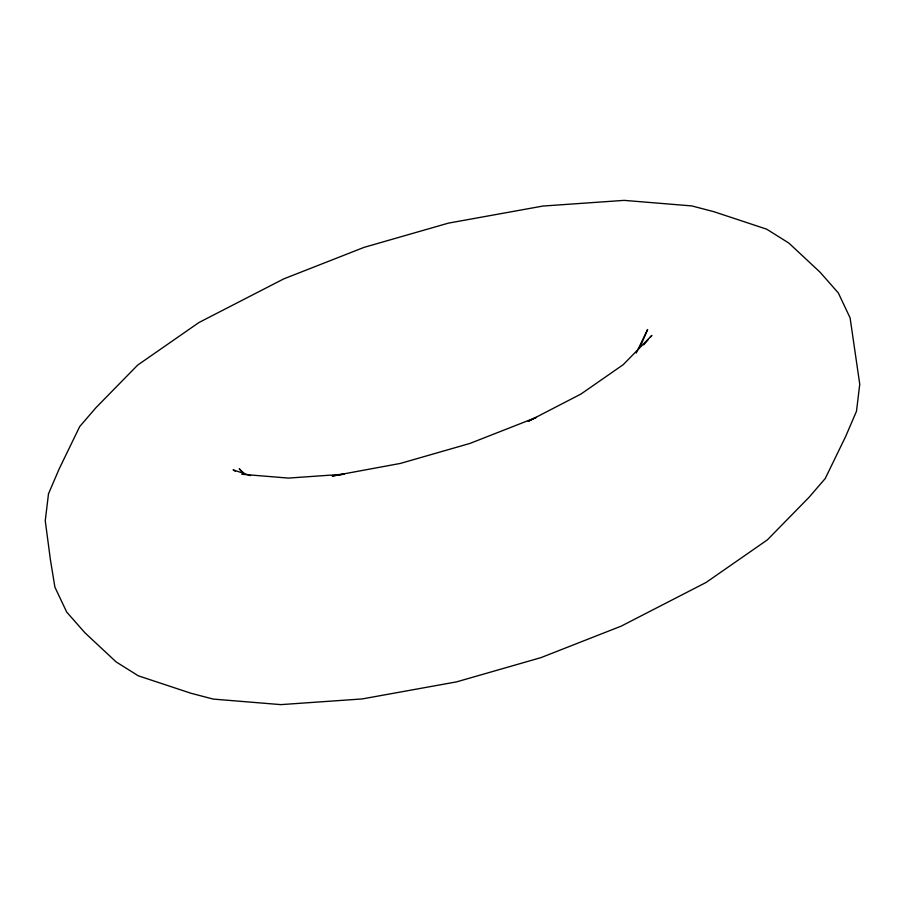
<?xml version="1.0" encoding="UTF-8"?>
<svg xmlns="http://www.w3.org/2000/svg" width="905" height="905" viewBox="0 0 905 905"><rect width="100%" height="100%" fill="white"/><g stroke="black" fill="none" stroke-linecap="round" stroke-linejoin="round"><path stroke-width="1.36" d="M640.638 345.801L647.618 329.522L636.215 353.018M643.738 344.828L648.251 339.59M650.062 337.497L651.872 335.404L623.183 364.704L580.999 394.014L528.203 421.334L536.303 417.397L469.967 443.427L400.361 463.428L332.237 476.019L344.228 474.186L288.333 478.089L241.771 474.265M250.561 475.645L233.105 469.876L235.447 471.335M244.248 473.473L239.237 468.79L243.807 473.982M48.508 493.757L45.25 520.737L50.409 559.709L54.9 587.13L66.699 612.085L85.002 632.867L116.145 661.928L138.318 675.82L191 693.264L213.207 699.079L280.855 704.622L362.057 698.954L456.573 681.872L540.885 657.652L621.249 626.113L706.047 582.481L767.327 539.9L809.013 497.331L825.258 478.485L845.745 436.278L856.492 411.243L859.75 384.263L850.1 317.87L838.302 292.915L819.998 272.134L788.855 243.072L766.682 229.18L714 211.736L691.793 205.921L624.145 200.378L542.943 206.046L448.428 223.128L364.115 247.348L283.751 278.887L198.953 322.519L137.673 365.1L95.987 407.669L79.742 426.515L59.255 468.722L48.508 493.757"/></g></svg>
